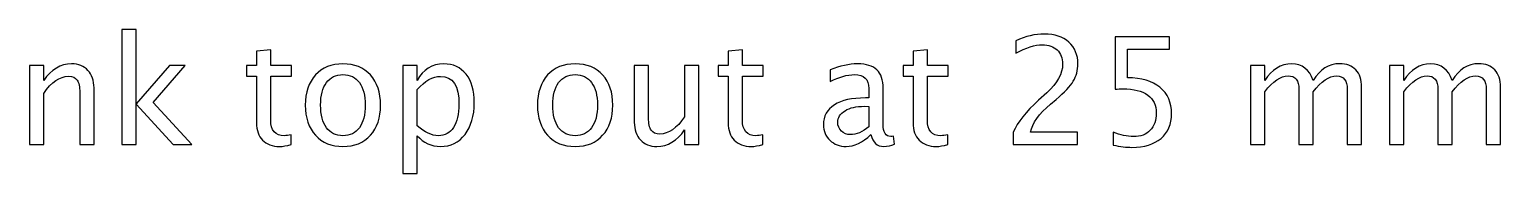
# Model space of a CAD drawing. Header units: centimetres. Extents: x -27.7 to 27.6, y -20.2 to 43.3.
# Drawn here: x 4.81 to 17.37, y 4.48 to 5.7 of the extents above; entities that cross this region are included whole.
import ezdxf

# ---------------------------------------------------------------- set-up
doc = ezdxf.new("R2010")
doc.units = ezdxf.units.CM
doc.header["$MEASUREMENT"] = 0
doc.layers.add('Layer 1', color=7, linetype='Continuous')

msp = doc.modelspace()

# ---------------------------------------------------------------- linework, layer by layer
at = {"layer": 'Layer 1'}
for points, knots in [([(5.60304, 4.72221), (5.60304, 4.72221), (5.60304, 5.70138), (5.60304, 5.70138), (5.60304, 5.70138), (5.60304, 5.70138), (5.72496, 5.70138), (5.72496, 5.70138), (5.72496, 5.70138), (5.72496, 5.70138), (5.72496, 5.06871), (5.72496, 5.06871), (5.72496, 5.06871), (5.72496, 5.06871), (6.01071, 5.39531), (6.01071, 5.39531), (6.01071, 5.39531), (6.01071, 5.39531), (6.14237, 5.39531), (6.14237, 5.39531), (6.14237, 5.39531), (6.14237, 5.39531), (5.86932, 5.0812), (5.86932, 5.0812), (5.86932, 5.0812), (5.86932, 5.0812), (6.19952, 4.72221), (6.19952, 4.72221), (6.19952, 4.72221), (6.19952, 4.72221), (6.04246, 4.72221), (6.04246, 4.72221), (6.04246, 4.72221), (6.04246, 4.72221), (5.72496, 5.06744), (5.72496, 5.06744), (5.72496, 5.06744), (5.72496, 5.06744), (5.72496, 4.72221), (5.72496, 4.72221), (5.72496, 4.72221), (5.72496, 4.72221), (5.60304, 4.72221), (5.60304, 4.72221)], [0, 0, 0, 0, 0.08333333, 0.08333333, 0.08333333, 0.08333333, 0.16666667, 0.16666667, 0.16666667, 0.16666667, 0.25, 0.25, 0.25, 0.25, 0.33333333, 0.33333333, 0.33333333, 0.33333333, 0.41666667, 0.41666667, 0.41666667, 0.41666667, 0.5, 0.5, 0.5, 0.5, 0.58333333, 0.58333333, 0.58333333, 0.58333333, 0.66666667, 0.66666667, 0.66666667, 0.66666667, 0.75, 0.75, 0.75, 0.75, 0.83333333, 0.83333333, 0.83333333, 0.83333333, 1, 1, 1, 1]), ([(13.2099, 4.72221), (13.2099, 4.72221), (13.2099, 4.82889), (13.2099, 4.82889), (13.2099, 4.82889), (13.24546, 4.91208), (13.31722, 5.00288), (13.42538, 5.10088), (13.42538, 5.10088), (13.42538, 5.10088), (13.49523, 5.16354), (13.49523, 5.16354), (13.49523, 5.16354), (13.58519, 5.24524), (13.63027, 5.3261), (13.63027, 5.40653), (13.63027, 5.40653), (13.63027, 5.45796), (13.61482, 5.49818), (13.58413, 5.5276), (13.58413, 5.5276), (13.55344, 5.55702), (13.51089, 5.57184), (13.45692, 5.57184), (13.45692, 5.57184), (13.39384, 5.57184), (13.31912, 5.54771), (13.23276, 5.49945), (13.23276, 5.49945), (13.23276, 5.49945), (13.23276, 5.60613), (13.23276, 5.60613), (13.23276, 5.60613), (13.31425, 5.64423), (13.39532, 5.66328), (13.47618, 5.66328), (13.47618, 5.66328), (13.56211, 5.66328), (13.63112, 5.64021), (13.68319, 5.59385), (13.68319, 5.59385), (13.73505, 5.5475), (13.76108, 5.48612), (13.76108, 5.40949), (13.76108, 5.40949), (13.76108, 5.35446), (13.74796, 5.30556), (13.72171, 5.26302), (13.72171, 5.26302), (13.69525, 5.22026), (13.64636, 5.16862), (13.5746, 5.10766), (13.5746, 5.10766), (13.5746, 5.10766), (13.5274, 5.06744), (13.5274, 5.06744), (13.5274, 5.06744), (13.42919, 4.98425), (13.37246, 4.90467), (13.35722, 4.82889), (13.35722, 4.82889), (13.35722, 4.82889), (13.75727, 4.82889), (13.75727, 4.82889), (13.75727, 4.82889), (13.75727, 4.82889), (13.75727, 4.72221), (13.75727, 4.72221), (13.75727, 4.72221), (13.75727, 4.72221), (13.2099, 4.72221), (13.2099, 4.72221)], [0, 0, 0, 0, 0.05263158, 0.05263158, 0.05263158, 0.05263158, 0.10526316, 0.10526316, 0.10526316, 0.10526316, 0.15789474, 0.15789474, 0.15789474, 0.15789474, 0.21052632, 0.21052632, 0.21052632, 0.21052632, 0.26315789, 0.26315789, 0.26315789, 0.26315789, 0.31578947, 0.31578947, 0.31578947, 0.31578947, 0.36842105, 0.36842105, 0.36842105, 0.36842105, 0.42105263, 0.42105263, 0.42105263, 0.42105263, 0.47368421, 0.47368421, 0.47368421, 0.47368421, 0.52631579, 0.52631579, 0.52631579, 0.52631579, 0.57894737, 0.57894737, 0.57894737, 0.57894737, 0.63157895, 0.63157895, 0.63157895, 0.63157895, 0.68421053, 0.68421053, 0.68421053, 0.68421053, 0.73684211, 0.73684211, 0.73684211, 0.73684211, 0.78947368, 0.78947368, 0.78947368, 0.78947368, 0.84210526, 0.84210526, 0.84210526, 0.84210526, 0.89473684, 0.89473684, 0.89473684, 0.89473684, 1, 1, 1, 1]), ([(7.04809, 4.72242), (7.01041, 4.71205), (6.97761, 4.70697), (6.94988, 4.70697), (6.94988, 4.70697), (6.88765, 4.70697), (6.83918, 4.72475), (6.80446, 4.76031), (6.80446, 4.76031), (6.76954, 4.79587), (6.75218, 4.84519), (6.75218, 4.90848), (6.75218, 4.90848), (6.75218, 4.90848), (6.75218, 5.30387), (6.75218, 5.30387), (6.75218, 5.30387), (6.75218, 5.30387), (6.66794, 5.30387), (6.66794, 5.30387), (6.66794, 5.30387), (6.66794, 5.30387), (6.66794, 5.39531), (6.66794, 5.39531), (6.66794, 5.39531), (6.66794, 5.39531), (6.75218, 5.39531), (6.75218, 5.39531), (6.75218, 5.39531), (6.75218, 5.39531), (6.75218, 5.51702), (6.75218, 5.51702), (6.75218, 5.51702), (6.75218, 5.51702), (6.8741, 5.52866), (6.8741, 5.52866), (6.8741, 5.52866), (6.8741, 5.52866), (6.8741, 5.39531), (6.8741, 5.39531), (6.8741, 5.39531), (6.8741, 5.39531), (7.05063, 5.39531), (7.05063, 5.39531), (7.05063, 5.39531), (7.05063, 5.39531), (7.05063, 5.30387), (7.05063, 5.30387), (7.05063, 5.30387), (7.05063, 5.30387), (6.8741, 5.30387), (6.8741, 5.30387), (6.8741, 5.30387), (6.8741, 5.30387), (6.8741, 4.93049), (6.8741, 4.93049), (6.8741, 4.93049), (6.8741, 4.84244), (6.91241, 4.79841), (6.98882, 4.79841), (6.98882, 4.79841), (7.00512, 4.79841), (7.02481, 4.80116), (7.04809, 4.80645), (7.04809, 4.80645), (7.04809, 4.80645), (7.04809, 4.72242), (7.04809, 4.72242)], [0, 0, 0, 0, 0.05555556, 0.05555556, 0.05555556, 0.05555556, 0.11111111, 0.11111111, 0.11111111, 0.11111111, 0.16666667, 0.16666667, 0.16666667, 0.16666667, 0.22222222, 0.22222222, 0.22222222, 0.22222222, 0.27777778, 0.27777778, 0.27777778, 0.27777778, 0.33333333, 0.33333333, 0.33333333, 0.33333333, 0.38888889, 0.38888889, 0.38888889, 0.38888889, 0.44444444, 0.44444444, 0.44444444, 0.44444444, 0.5, 0.5, 0.5, 0.5, 0.55555556, 0.55555556, 0.55555556, 0.55555556, 0.61111111, 0.61111111, 0.61111111, 0.61111111, 0.66666667, 0.66666667, 0.66666667, 0.66666667, 0.72222222, 0.72222222, 0.72222222, 0.72222222, 0.77777778, 0.77777778, 0.77777778, 0.77777778, 0.83333333, 0.83333333, 0.83333333, 0.83333333, 0.88888889, 0.88888889, 0.88888889, 0.88888889, 1, 1, 1, 1]), ([(11.07271, 4.72242), (11.03503, 4.71205), (11.00223, 4.70697), (10.9745, 4.70697), (10.9745, 4.70697), (10.91227, 4.70697), (10.8638, 4.72475), (10.82908, 4.76031), (10.82908, 4.76031), (10.79416, 4.79587), (10.7768, 4.84519), (10.7768, 4.90848), (10.7768, 4.90848), (10.7768, 4.90848), (10.7768, 5.30387), (10.7768, 5.30387), (10.7768, 5.30387), (10.7768, 5.30387), (10.69256, 5.30387), (10.69256, 5.30387), (10.69256, 5.30387), (10.69256, 5.30387), (10.69256, 5.39531), (10.69256, 5.39531), (10.69256, 5.39531), (10.69256, 5.39531), (10.7768, 5.39531), (10.7768, 5.39531), (10.7768, 5.39531), (10.7768, 5.39531), (10.7768, 5.51702), (10.7768, 5.51702), (10.7768, 5.51702), (10.7768, 5.51702), (10.89872, 5.52866), (10.89872, 5.52866), (10.89872, 5.52866), (10.89872, 5.52866), (10.89872, 5.39531), (10.89872, 5.39531), (10.89872, 5.39531), (10.89872, 5.39531), (11.07525, 5.39531), (11.07525, 5.39531), (11.07525, 5.39531), (11.07525, 5.39531), (11.07525, 5.30387), (11.07525, 5.30387), (11.07525, 5.30387), (11.07525, 5.30387), (10.89872, 5.30387), (10.89872, 5.30387), (10.89872, 5.30387), (10.89872, 5.30387), (10.89872, 4.93049), (10.89872, 4.93049), (10.89872, 4.93049), (10.89872, 4.84244), (10.93703, 4.79841), (11.01344, 4.79841), (11.01344, 4.79841), (11.02974, 4.79841), (11.04943, 4.80116), (11.07271, 4.80645), (11.07271, 4.80645), (11.07271, 4.80645), (11.07271, 4.72242), (11.07271, 4.72242)], [0, 0, 0, 0, 0.05555556, 0.05555556, 0.05555556, 0.05555556, 0.11111111, 0.11111111, 0.11111111, 0.11111111, 0.16666667, 0.16666667, 0.16666667, 0.16666667, 0.22222222, 0.22222222, 0.22222222, 0.22222222, 0.27777778, 0.27777778, 0.27777778, 0.27777778, 0.33333333, 0.33333333, 0.33333333, 0.33333333, 0.38888889, 0.38888889, 0.38888889, 0.38888889, 0.44444444, 0.44444444, 0.44444444, 0.44444444, 0.5, 0.5, 0.5, 0.5, 0.55555556, 0.55555556, 0.55555556, 0.55555556, 0.61111111, 0.61111111, 0.61111111, 0.61111111, 0.66666667, 0.66666667, 0.66666667, 0.66666667, 0.72222222, 0.72222222, 0.72222222, 0.72222222, 0.77777778, 0.77777778, 0.77777778, 0.77777778, 0.83333333, 0.83333333, 0.83333333, 0.83333333, 0.88888889, 0.88888889, 0.88888889, 0.88888889, 1, 1, 1, 1]), ([(12.65068, 4.72242), (12.613, 4.71205), (12.5802, 4.70697), (12.55247, 4.70697), (12.55247, 4.70697), (12.49024, 4.70697), (12.44177, 4.72475), (12.40705, 4.76031), (12.40705, 4.76031), (12.37213, 4.79587), (12.35477, 4.84519), (12.35477, 4.90848), (12.35477, 4.90848), (12.35477, 4.90848), (12.35477, 5.30387), (12.35477, 5.30387), (12.35477, 5.30387), (12.35477, 5.30387), (12.27053, 5.30387), (12.27053, 5.30387), (12.27053, 5.30387), (12.27053, 5.30387), (12.27053, 5.39531), (12.27053, 5.39531), (12.27053, 5.39531), (12.27053, 5.39531), (12.35477, 5.39531), (12.35477, 5.39531), (12.35477, 5.39531), (12.35477, 5.39531), (12.35477, 5.51702), (12.35477, 5.51702), (12.35477, 5.51702), (12.35477, 5.51702), (12.47669, 5.52866), (12.47669, 5.52866), (12.47669, 5.52866), (12.47669, 5.52866), (12.47669, 5.39531), (12.47669, 5.39531), (12.47669, 5.39531), (12.47669, 5.39531), (12.65322, 5.39531), (12.65322, 5.39531), (12.65322, 5.39531), (12.65322, 5.39531), (12.65322, 5.30387), (12.65322, 5.30387), (12.65322, 5.30387), (12.65322, 5.30387), (12.47669, 5.30387), (12.47669, 5.30387), (12.47669, 5.30387), (12.47669, 5.30387), (12.47669, 4.93049), (12.47669, 4.93049), (12.47669, 4.93049), (12.47669, 4.84244), (12.515, 4.79841), (12.59141, 4.79841), (12.59141, 4.79841), (12.60771, 4.79841), (12.6274, 4.80116), (12.65068, 4.80645), (12.65068, 4.80645), (12.65068, 4.80645), (12.65068, 4.72242), (12.65068, 4.72242)], [0, 0, 0, 0, 0.05555556, 0.05555556, 0.05555556, 0.05555556, 0.11111111, 0.11111111, 0.11111111, 0.11111111, 0.16666667, 0.16666667, 0.16666667, 0.16666667, 0.22222222, 0.22222222, 0.22222222, 0.22222222, 0.27777778, 0.27777778, 0.27777778, 0.27777778, 0.33333333, 0.33333333, 0.33333333, 0.33333333, 0.38888889, 0.38888889, 0.38888889, 0.38888889, 0.44444444, 0.44444444, 0.44444444, 0.44444444, 0.5, 0.5, 0.5, 0.5, 0.55555556, 0.55555556, 0.55555556, 0.55555556, 0.61111111, 0.61111111, 0.61111111, 0.61111111, 0.66666667, 0.66666667, 0.66666667, 0.66666667, 0.72222222, 0.72222222, 0.72222222, 0.72222222, 0.77777778, 0.77777778, 0.77777778, 0.77777778, 0.83333333, 0.83333333, 0.83333333, 0.83333333, 0.88888889, 0.88888889, 0.88888889, 0.88888889, 1, 1, 1, 1]), ([(14.06249, 4.7184), (14.06249, 4.7184), (14.06249, 4.82762), (14.06249, 4.82762), (14.06249, 4.82762), (14.12324, 4.80307), (14.18081, 4.79079), (14.23585, 4.79079), (14.23585, 4.79079), (14.29596, 4.79079), (14.34337, 4.80857), (14.37787, 4.84413), (14.37787, 4.84413), (14.41238, 4.87969), (14.42952, 4.92859), (14.42952, 4.99082), (14.42952, 4.99082), (14.42952, 5.0577), (14.40518, 5.10893), (14.3565, 5.14427), (14.3565, 5.14427), (14.30781, 5.17962), (14.23733, 5.19719), (14.14525, 5.19719), (14.14525, 5.19719), (14.12387, 5.19719), (14.10123, 5.19571), (14.07773, 5.19275), (14.07773, 5.19275), (14.07773, 5.19275), (14.07773, 5.64042), (14.07773, 5.64042), (14.07773, 5.64042), (14.07773, 5.64042), (14.54255, 5.64042), (14.54255, 5.64042), (14.54255, 5.64042), (14.54255, 5.64042), (14.54255, 5.53374), (14.54255, 5.53374), (14.54255, 5.53374), (14.54255, 5.53374), (14.18441, 5.53374), (14.18441, 5.53374), (14.18441, 5.53374), (14.18441, 5.53374), (14.18441, 5.29117), (14.18441, 5.29117), (14.18441, 5.29117), (14.30252, 5.29117), (14.3946, 5.26408), (14.46085, 5.20989), (14.46085, 5.20989), (14.5271, 5.15592), (14.56033, 5.08099), (14.56033, 4.9851), (14.56033, 4.9851), (14.56033, 4.89578), (14.53027, 4.82593), (14.47016, 4.77534), (14.47016, 4.77534), (14.41005, 4.72475), (14.32707, 4.69935), (14.22124, 4.69935), (14.22124, 4.69935), (14.17404, 4.69935), (14.12112, 4.7057), (14.06249, 4.7184)], [0, 0, 0, 0, 0.05555556, 0.05555556, 0.05555556, 0.05555556, 0.11111111, 0.11111111, 0.11111111, 0.11111111, 0.16666667, 0.16666667, 0.16666667, 0.16666667, 0.22222222, 0.22222222, 0.22222222, 0.22222222, 0.27777778, 0.27777778, 0.27777778, 0.27777778, 0.33333333, 0.33333333, 0.33333333, 0.33333333, 0.38888889, 0.38888889, 0.38888889, 0.38888889, 0.44444444, 0.44444444, 0.44444444, 0.44444444, 0.5, 0.5, 0.5, 0.5, 0.55555556, 0.55555556, 0.55555556, 0.55555556, 0.61111111, 0.61111111, 0.61111111, 0.61111111, 0.66666667, 0.66666667, 0.66666667, 0.66666667, 0.72222222, 0.72222222, 0.72222222, 0.72222222, 0.77777778, 0.77777778, 0.77777778, 0.77777778, 0.83333333, 0.83333333, 0.83333333, 0.83333333, 0.88888889, 0.88888889, 0.88888889, 0.88888889, 1, 1, 1, 1]), ([(4.81479, 4.72221), (4.81479, 4.72221), (4.81479, 5.39531), (4.81479, 5.39531), (4.81479, 5.39531), (4.81479, 5.39531), (4.93671, 5.39531), (4.93671, 5.39531), (4.93671, 5.39531), (4.93671, 5.39531), (4.93671, 5.2681), (4.93671, 5.2681), (4.93671, 5.2681), (5.00127, 5.36229), (5.08043, 5.40928), (5.17399, 5.40928), (5.17399, 5.40928), (5.23283, 5.40928), (5.27961, 5.39087), (5.31411, 5.35382), (5.31411, 5.35382), (5.34861, 5.31699), (5.36597, 5.26725), (5.36597, 5.20502), (5.36597, 5.20502), (5.36597, 5.20502), (5.36597, 4.72221), (5.36597, 4.72221), (5.36597, 4.72221), (5.36597, 4.72221), (5.24405, 4.72221), (5.24405, 4.72221), (5.24405, 4.72221), (5.24405, 4.72221), (5.24405, 5.16523), (5.24405, 5.16523), (5.24405, 5.16523), (5.24405, 5.21518), (5.23664, 5.25074), (5.22204, 5.27191), (5.22204, 5.27191), (5.20722, 5.29329), (5.18288, 5.30387), (5.1488, 5.30387), (5.1488, 5.30387), (5.07387, 5.30387), (5.00317, 5.25498), (4.93671, 5.15719), (4.93671, 5.15719), (4.93671, 5.15719), (4.93671, 4.72221), (4.93671, 4.72221), (4.93671, 4.72221), (4.93671, 4.72221), (4.81479, 4.72221), (4.81479, 4.72221)], [0, 0, 0, 0, 0.06666667, 0.06666667, 0.06666667, 0.06666667, 0.13333333, 0.13333333, 0.13333333, 0.13333333, 0.2, 0.2, 0.2, 0.2, 0.26666667, 0.26666667, 0.26666667, 0.26666667, 0.33333333, 0.33333333, 0.33333333, 0.33333333, 0.4, 0.4, 0.4, 0.4, 0.46666667, 0.46666667, 0.46666667, 0.46666667, 0.53333333, 0.53333333, 0.53333333, 0.53333333, 0.6, 0.6, 0.6, 0.6, 0.66666667, 0.66666667, 0.66666667, 0.66666667, 0.73333333, 0.73333333, 0.73333333, 0.73333333, 0.8, 0.8, 0.8, 0.8, 0.86666667, 0.86666667, 0.86666667, 0.86666667, 1, 1, 1, 1]), ([(7.49005, 4.70697), (7.3912, 4.70697), (7.31289, 4.73851), (7.25531, 4.80159), (7.25531, 4.80159), (7.19753, 4.86466), (7.16874, 4.95039), (7.16874, 5.05855), (7.16874, 5.05855), (7.16874, 5.1665), (7.19753, 5.25201), (7.25531, 5.31488), (7.25531, 5.31488), (7.31289, 5.37774), (7.3912, 5.40928), (7.49005, 5.40928), (7.49005, 5.40928), (7.5889, 5.40928), (7.66722, 5.37774), (7.72479, 5.31488), (7.72479, 5.31488), (7.78257, 5.25201), (7.81136, 5.1665), (7.81136, 5.05855), (7.81136, 5.05855), (7.81136, 4.95039), (7.78257, 4.86466), (7.72479, 4.80159), (7.72479, 4.80159), (7.66722, 4.73851), (7.5889, 4.70697), (7.49005, 4.70697)], [0, 0, 0, 0, 0.11111111, 0.11111111, 0.11111111, 0.11111111, 0.22222222, 0.22222222, 0.22222222, 0.22222222, 0.33333333, 0.33333333, 0.33333333, 0.33333333, 0.44444444, 0.44444444, 0.44444444, 0.44444444, 0.55555556, 0.55555556, 0.55555556, 0.55555556, 0.66666667, 0.66666667, 0.66666667, 0.66666667, 0.77777778, 0.77777778, 0.77777778, 0.77777778, 1, 1, 1, 1]), ([(8.00228, 4.4771), (8.00228, 4.4771), (8.00228, 5.39531), (8.00228, 5.39531), (8.00228, 5.39531), (8.00228, 5.39531), (8.1242, 5.39531), (8.1242, 5.39531), (8.1242, 5.39531), (8.1242, 5.39531), (8.1242, 5.2681), (8.1242, 5.2681), (8.1242, 5.2681), (8.17415, 5.36229), (8.2493, 5.40928), (8.34941, 5.40928), (8.34941, 5.40928), (8.43048, 5.40928), (8.49419, 5.37986), (8.54076, 5.3208), (8.54076, 5.3208), (8.58733, 5.26175), (8.61061, 5.1811), (8.61061, 5.07887), (8.61061, 5.07887), (8.61061, 4.96753), (8.58415, 4.87757), (8.53145, 4.80942), (8.53145, 4.80942), (8.47874, 4.74105), (8.40932, 4.70697), (8.32338, 4.70697), (8.32338, 4.70697), (8.24358, 4.70697), (8.17712, 4.73745), (8.1242, 4.79862), (8.1242, 4.79862), (8.1242, 4.79862), (8.1242, 4.4771), (8.1242, 4.4771), (8.1242, 4.4771), (8.1242, 4.4771), (8.00228, 4.4771), (8.00228, 4.4771)], [0, 0, 0, 0, 0.08333333, 0.08333333, 0.08333333, 0.08333333, 0.16666667, 0.16666667, 0.16666667, 0.16666667, 0.25, 0.25, 0.25, 0.25, 0.33333333, 0.33333333, 0.33333333, 0.33333333, 0.41666667, 0.41666667, 0.41666667, 0.41666667, 0.5, 0.5, 0.5, 0.5, 0.58333333, 0.58333333, 0.58333333, 0.58333333, 0.66666667, 0.66666667, 0.66666667, 0.66666667, 0.75, 0.75, 0.75, 0.75, 0.83333333, 0.83333333, 0.83333333, 0.83333333, 1, 1, 1, 1]), ([(9.47124, 4.70697), (9.37239, 4.70697), (9.29408, 4.73851), (9.2365, 4.80159), (9.2365, 4.80159), (9.17872, 4.86466), (9.14993, 4.95039), (9.14993, 5.05855), (9.14993, 5.05855), (9.14993, 5.1665), (9.17872, 5.25201), (9.2365, 5.31488), (9.2365, 5.31488), (9.29408, 5.37774), (9.37239, 5.40928), (9.47124, 5.40928), (9.47124, 5.40928), (9.57009, 5.40928), (9.64841, 5.37774), (9.70598, 5.31488), (9.70598, 5.31488), (9.76376, 5.25201), (9.79255, 5.1665), (9.79255, 5.05855), (9.79255, 5.05855), (9.79255, 4.95039), (9.76376, 4.86466), (9.70598, 4.80159), (9.70598, 4.80159), (9.64841, 4.73851), (9.57009, 4.70697), (9.47124, 4.70697)], [0, 0, 0, 0, 0.11111111, 0.11111111, 0.11111111, 0.11111111, 0.22222222, 0.22222222, 0.22222222, 0.22222222, 0.33333333, 0.33333333, 0.33333333, 0.33333333, 0.44444444, 0.44444444, 0.44444444, 0.44444444, 0.55555556, 0.55555556, 0.55555556, 0.55555556, 0.66666667, 0.66666667, 0.66666667, 0.66666667, 0.77777778, 0.77777778, 0.77777778, 0.77777778, 1, 1, 1, 1]), ([(11.99536, 4.80794), (11.92213, 4.74063), (11.85164, 4.70697), (11.78391, 4.70697), (11.78391, 4.70697), (11.72824, 4.70697), (11.68188, 4.72433), (11.64527, 4.75925), (11.64527, 4.75925), (11.60844, 4.79418), (11.59002, 4.8382), (11.59002, 4.89133), (11.59002, 4.89133), (11.59002, 4.96478), (11.62092, 5.0213), (11.68273, 5.06067), (11.68273, 5.06067), (11.74454, 5.10004), (11.83323, 5.11972), (11.9488, 5.11972), (11.9488, 5.11972), (11.9488, 5.11972), (11.97737, 5.11972), (11.97737, 5.11972), (11.97737, 5.11972), (11.97737, 5.11972), (11.97737, 5.20079), (11.97737, 5.20079), (11.97737, 5.20079), (11.97737, 5.27889), (11.93673, 5.31784), (11.85524, 5.31784), (11.85524, 5.31784), (11.79216, 5.31784), (11.72316, 5.29794), (11.64844, 5.25815), (11.64844, 5.25815), (11.64844, 5.25815), (11.64844, 5.35848), (11.64844, 5.35848), (11.64844, 5.35848), (11.73057, 5.39235), (11.80804, 5.40928), (11.88064, 5.40928), (11.88064, 5.40928), (11.95536, 5.40928), (12.0106, 5.39235), (12.04595, 5.35827), (12.04595, 5.35827), (12.08151, 5.32419), (12.09929, 5.2717), (12.09929, 5.20079), (12.09929, 5.20079), (12.09929, 5.20079), (12.09929, 4.89662), (12.09929, 4.89662), (12.09929, 4.89662), (12.09929, 4.82699), (12.12067, 4.79206), (12.16364, 4.79206), (12.16364, 4.79206), (12.16893, 4.79206), (12.17676, 4.79291), (12.18713, 4.7946), (12.18713, 4.7946), (12.18713, 4.7946), (12.19581, 4.72687), (12.19581, 4.72687), (12.19581, 4.72687), (12.16808, 4.71353), (12.1376, 4.70697), (12.10416, 4.70697), (12.10416, 4.70697), (12.04722, 4.70697), (12.01103, 4.74063), (11.99536, 4.80794)], [0, 0, 0, 0, 0.05, 0.05, 0.05, 0.05, 0.1, 0.1, 0.1, 0.1, 0.15, 0.15, 0.15, 0.15, 0.2, 0.2, 0.2, 0.2, 0.25, 0.25, 0.25, 0.25, 0.3, 0.3, 0.3, 0.3, 0.35, 0.35, 0.35, 0.35, 0.4, 0.4, 0.4, 0.4, 0.45, 0.45, 0.45, 0.45, 0.5, 0.5, 0.5, 0.5, 0.55, 0.55, 0.55, 0.55, 0.6, 0.6, 0.6, 0.6, 0.65, 0.65, 0.65, 0.65, 0.7, 0.7, 0.7, 0.7, 0.75, 0.75, 0.75, 0.75, 0.8, 0.8, 0.8, 0.8, 0.85, 0.85, 0.85, 0.85, 0.9, 0.9, 0.9, 0.9, 1, 1, 1, 1]), ([(15.23427, 4.72221), (15.23427, 4.72221), (15.23427, 5.39531), (15.23427, 5.39531), (15.23427, 5.39531), (15.23427, 5.39531), (15.35619, 5.39531), (15.35619, 5.39531), (15.35619, 5.39531), (15.35619, 5.39531), (15.35619, 5.2681), (15.35619, 5.2681), (15.35619, 5.2681), (15.41567, 5.36229), (15.49187, 5.40928), (15.58521, 5.40928), (15.58521, 5.40928), (15.67517, 5.40928), (15.73634, 5.36229), (15.76894, 5.2681), (15.76894, 5.2681), (15.82673, 5.36314), (15.90208, 5.41055), (15.99458, 5.41055), (15.99458, 5.41055), (16.05363, 5.41055), (16.09956, 5.39319), (16.13237, 5.35827), (16.13237, 5.35827), (16.16518, 5.32334), (16.18169, 5.27445), (16.18169, 5.21158), (16.18169, 5.21158), (16.18169, 5.21158), (16.18169, 4.72221), (16.18169, 4.72221), (16.18169, 4.72221), (16.18169, 4.72221), (16.05977, 4.72221), (16.05977, 4.72221), (16.05977, 4.72221), (16.05977, 4.72221), (16.05977, 5.19148), (16.05977, 5.19148), (16.05977, 5.19148), (16.05977, 5.2681), (16.02929, 5.30641), (15.96833, 5.30641), (15.96833, 5.30641), (15.90504, 5.30641), (15.83858, 5.26175), (15.76894, 5.17221), (15.76894, 5.17221), (15.76894, 5.17221), (15.76894, 4.72221), (15.76894, 4.72221), (15.76894, 4.72221), (15.76894, 4.72221), (15.64702, 4.72221), (15.64702, 4.72221), (15.64702, 4.72221), (15.64702, 4.72221), (15.64702, 5.1919), (15.64702, 5.1919), (15.64702, 5.1919), (15.64702, 5.26916), (15.61612, 5.30768), (15.5541, 5.30768), (15.5541, 5.30768), (15.4925, 5.30768), (15.42646, 5.26281), (15.35619, 5.17285), (15.35619, 5.17285), (15.35619, 5.17285), (15.35619, 4.72221), (15.35619, 4.72221), (15.35619, 4.72221), (15.35619, 4.72221), (15.23427, 4.72221), (15.23427, 4.72221)], [0, 0, 0, 0, 0.04761905, 0.04761905, 0.04761905, 0.04761905, 0.0952381, 0.0952381, 0.0952381, 0.0952381, 0.14285714, 0.14285714, 0.14285714, 0.14285714, 0.19047619, 0.19047619, 0.19047619, 0.19047619, 0.23809524, 0.23809524, 0.23809524, 0.23809524, 0.28571429, 0.28571429, 0.28571429, 0.28571429, 0.33333333, 0.33333333, 0.33333333, 0.33333333, 0.38095238, 0.38095238, 0.38095238, 0.38095238, 0.42857143, 0.42857143, 0.42857143, 0.42857143, 0.47619048, 0.47619048, 0.47619048, 0.47619048, 0.52380952, 0.52380952, 0.52380952, 0.52380952, 0.57142857, 0.57142857, 0.57142857, 0.57142857, 0.61904762, 0.61904762, 0.61904762, 0.61904762, 0.66666667, 0.66666667, 0.66666667, 0.66666667, 0.71428571, 0.71428571, 0.71428571, 0.71428571, 0.76190476, 0.76190476, 0.76190476, 0.76190476, 0.80952381, 0.80952381, 0.80952381, 0.80952381, 0.85714286, 0.85714286, 0.85714286, 0.85714286, 0.9047619, 0.9047619, 0.9047619, 0.9047619, 1, 1, 1, 1]), ([(16.42003, 4.72221), (16.42003, 4.72221), (16.42003, 5.39531), (16.42003, 5.39531), (16.42003, 5.39531), (16.42003, 5.39531), (16.54195, 5.39531), (16.54195, 5.39531), (16.54195, 5.39531), (16.54195, 5.39531), (16.54195, 5.2681), (16.54195, 5.2681), (16.54195, 5.2681), (16.60143, 5.36229), (16.67763, 5.40928), (16.77097, 5.40928), (16.77097, 5.40928), (16.86093, 5.40928), (16.9221, 5.36229), (16.9547, 5.2681), (16.9547, 5.2681), (17.01249, 5.36314), (17.08784, 5.41055), (17.18034, 5.41055), (17.18034, 5.41055), (17.23939, 5.41055), (17.28532, 5.39319), (17.31813, 5.35827), (17.31813, 5.35827), (17.35094, 5.32334), (17.36745, 5.27445), (17.36745, 5.21158), (17.36745, 5.21158), (17.36745, 5.21158), (17.36745, 4.72221), (17.36745, 4.72221), (17.36745, 4.72221), (17.36745, 4.72221), (17.24553, 4.72221), (17.24553, 4.72221), (17.24553, 4.72221), (17.24553, 4.72221), (17.24553, 5.19148), (17.24553, 5.19148), (17.24553, 5.19148), (17.24553, 5.2681), (17.21505, 5.30641), (17.15409, 5.30641), (17.15409, 5.30641), (17.0908, 5.30641), (17.02434, 5.26175), (16.9547, 5.17221), (16.9547, 5.17221), (16.9547, 5.17221), (16.9547, 4.72221), (16.9547, 4.72221), (16.9547, 4.72221), (16.9547, 4.72221), (16.83278, 4.72221), (16.83278, 4.72221), (16.83278, 4.72221), (16.83278, 4.72221), (16.83278, 5.1919), (16.83278, 5.1919), (16.83278, 5.1919), (16.83278, 5.26916), (16.80188, 5.30768), (16.73986, 5.30768), (16.73986, 5.30768), (16.67826, 5.30768), (16.61222, 5.26281), (16.54195, 5.17285), (16.54195, 5.17285), (16.54195, 5.17285), (16.54195, 4.72221), (16.54195, 4.72221), (16.54195, 4.72221), (16.54195, 4.72221), (16.42003, 4.72221), (16.42003, 4.72221)], [0, 0, 0, 0, 0.04761905, 0.04761905, 0.04761905, 0.04761905, 0.0952381, 0.0952381, 0.0952381, 0.0952381, 0.14285714, 0.14285714, 0.14285714, 0.14285714, 0.19047619, 0.19047619, 0.19047619, 0.19047619, 0.23809524, 0.23809524, 0.23809524, 0.23809524, 0.28571429, 0.28571429, 0.28571429, 0.28571429, 0.33333333, 0.33333333, 0.33333333, 0.33333333, 0.38095238, 0.38095238, 0.38095238, 0.38095238, 0.42857143, 0.42857143, 0.42857143, 0.42857143, 0.47619048, 0.47619048, 0.47619048, 0.47619048, 0.52380952, 0.52380952, 0.52380952, 0.52380952, 0.57142857, 0.57142857, 0.57142857, 0.57142857, 0.61904762, 0.61904762, 0.61904762, 0.61904762, 0.66666667, 0.66666667, 0.66666667, 0.66666667, 0.71428571, 0.71428571, 0.71428571, 0.71428571, 0.76190476, 0.76190476, 0.76190476, 0.76190476, 0.80952381, 0.80952381, 0.80952381, 0.80952381, 0.85714286, 0.85714286, 0.85714286, 0.85714286, 0.9047619, 0.9047619, 0.9047619, 0.9047619, 1, 1, 1, 1]), ([(7.48984, 4.79841), (7.55016, 4.79841), (7.59715, 4.82106), (7.6306, 4.86657), (7.6306, 4.86657), (7.66383, 4.91186), (7.68055, 4.976), (7.68055, 5.05855), (7.68055, 5.05855), (7.68055, 5.14089), (7.66383, 5.20481), (7.6306, 5.25011), (7.6306, 5.25011), (7.59715, 5.29519), (7.55016, 5.31784), (7.48984, 5.31784), (7.48984, 5.31784), (7.4293, 5.31784), (7.38231, 5.29519), (7.34929, 5.25011), (7.34929, 5.25011), (7.31606, 5.20481), (7.29955, 5.14089), (7.29955, 5.05855), (7.29955, 5.05855), (7.29955, 4.976), (7.31606, 4.91186), (7.34929, 4.86657), (7.34929, 4.86657), (7.38231, 4.82106), (7.4293, 4.79841), (7.48984, 4.79841)], [0, 0, 0, 0, 0.11111111, 0.11111111, 0.11111111, 0.11111111, 0.22222222, 0.22222222, 0.22222222, 0.22222222, 0.33333333, 0.33333333, 0.33333333, 0.33333333, 0.44444444, 0.44444444, 0.44444444, 0.44444444, 0.55555556, 0.55555556, 0.55555556, 0.55555556, 0.66666667, 0.66666667, 0.66666667, 0.66666667, 0.77777778, 0.77777778, 0.77777778, 0.77777778, 1, 1, 1, 1]), ([(8.1242, 4.88265), (8.18707, 4.82656), (8.24697, 4.79841), (8.30391, 4.79841), (8.30391, 4.79841), (8.36, 4.79841), (8.40339, 4.82191), (8.43387, 4.86868), (8.43387, 4.86868), (8.46456, 4.91546), (8.4798, 4.98129), (8.4798, 5.06638), (8.4798, 5.06638), (8.4798, 5.22386), (8.42773, 5.3026), (8.32359, 5.3026), (8.32359, 5.3026), (8.25543, 5.3026), (8.18897, 5.26577), (8.1242, 5.1919), (8.1242, 5.1919), (8.1242, 5.1919), (8.1242, 4.88265), (8.1242, 4.88265)], [0, 0, 0, 0, 0.14285714, 0.14285714, 0.14285714, 0.14285714, 0.28571429, 0.28571429, 0.28571429, 0.28571429, 0.42857143, 0.42857143, 0.42857143, 0.42857143, 0.57142857, 0.57142857, 0.57142857, 0.57142857, 0.71428571, 0.71428571, 0.71428571, 0.71428571, 1, 1, 1, 1]), ([(9.47103, 4.79841), (9.53135, 4.79841), (9.57834, 4.82106), (9.61179, 4.86657), (9.61179, 4.86657), (9.64502, 4.91186), (9.66174, 4.976), (9.66174, 5.05855), (9.66174, 5.05855), (9.66174, 5.14089), (9.64502, 5.20481), (9.61179, 5.25011), (9.61179, 5.25011), (9.57834, 5.29519), (9.53135, 5.31784), (9.47103, 5.31784), (9.47103, 5.31784), (9.41049, 5.31784), (9.3635, 5.29519), (9.33048, 5.25011), (9.33048, 5.25011), (9.29725, 5.20481), (9.28074, 5.14089), (9.28074, 5.05855), (9.28074, 5.05855), (9.28074, 4.976), (9.29725, 4.91186), (9.33048, 4.86657), (9.33048, 4.86657), (9.3635, 4.82106), (9.41049, 4.79841), (9.47103, 4.79841)], [0, 0, 0, 0, 0.11111111, 0.11111111, 0.11111111, 0.11111111, 0.22222222, 0.22222222, 0.22222222, 0.22222222, 0.33333333, 0.33333333, 0.33333333, 0.33333333, 0.44444444, 0.44444444, 0.44444444, 0.44444444, 0.55555556, 0.55555556, 0.55555556, 0.55555556, 0.66666667, 0.66666667, 0.66666667, 0.66666667, 0.77777778, 0.77777778, 0.77777778, 0.77777778, 1, 1, 1, 1]), ([(10.40511, 4.72221), (10.40511, 4.72221), (10.40511, 4.84879), (10.40511, 4.84879), (10.40511, 4.84879), (10.34013, 4.75417), (10.26118, 4.70697), (10.16847, 4.70697), (10.16847, 4.70697), (10.10962, 4.70697), (10.06285, 4.72539), (10.02813, 4.76243), (10.02813, 4.76243), (9.99321, 4.79947), (9.97585, 4.84921), (9.97585, 4.91208), (9.97585, 4.91208), (9.97585, 4.91208), (9.97585, 5.39531), (9.97585, 5.39531), (9.97585, 5.39531), (9.97585, 5.39531), (10.09777, 5.39531), (10.09777, 5.39531), (10.09777, 5.39531), (10.09777, 5.39531), (10.09777, 4.95187), (10.09777, 4.95187), (10.09777, 4.95187), (10.09777, 4.90128), (10.10518, 4.86551), (10.11978, 4.84434), (10.11978, 4.84434), (10.1346, 4.82296), (10.15915, 4.81238), (10.19366, 4.81238), (10.19366, 4.81238), (10.26816, 4.81238), (10.33886, 4.86128), (10.40511, 4.95928), (10.40511, 4.95928), (10.40511, 4.95928), (10.40511, 5.39531), (10.40511, 5.39531), (10.40511, 5.39531), (10.40511, 5.39531), (10.52703, 5.39531), (10.52703, 5.39531), (10.52703, 5.39531), (10.52703, 5.39531), (10.52703, 4.72221), (10.52703, 4.72221), (10.52703, 4.72221), (10.52703, 4.72221), (10.40511, 4.72221), (10.40511, 4.72221)], [0, 0, 0, 0, 0.06666667, 0.06666667, 0.06666667, 0.06666667, 0.13333333, 0.13333333, 0.13333333, 0.13333333, 0.2, 0.2, 0.2, 0.2, 0.26666667, 0.26666667, 0.26666667, 0.26666667, 0.33333333, 0.33333333, 0.33333333, 0.33333333, 0.4, 0.4, 0.4, 0.4, 0.46666667, 0.46666667, 0.46666667, 0.46666667, 0.53333333, 0.53333333, 0.53333333, 0.53333333, 0.6, 0.6, 0.6, 0.6, 0.66666667, 0.66666667, 0.66666667, 0.66666667, 0.73333333, 0.73333333, 0.73333333, 0.73333333, 0.8, 0.8, 0.8, 0.8, 0.86666667, 0.86666667, 0.86666667, 0.86666667, 1, 1, 1, 1]), ([(11.97737, 4.8744), (11.97737, 4.8744), (11.97737, 5.04733), (11.97737, 5.04733), (11.97737, 5.04733), (11.97737, 5.04733), (11.93821, 5.0486), (11.93821, 5.0486), (11.93821, 5.0486), (11.87048, 5.0486), (11.81587, 5.03611), (11.77417, 5.01114), (11.77417, 5.01114), (11.73268, 4.98595), (11.71194, 4.95272), (11.71194, 4.91123), (11.71194, 4.91123), (11.71194, 4.88223), (11.72231, 4.85768), (11.74284, 4.83757), (11.74284, 4.83757), (11.76359, 4.81746), (11.78878, 4.8073), (11.81862, 4.8073), (11.81862, 4.8073), (11.86942, 4.8073), (11.92234, 4.82974), (11.97737, 4.8744)], [0, 0, 0, 0, 0.125, 0.125, 0.125, 0.125, 0.25, 0.25, 0.25, 0.25, 0.375, 0.375, 0.375, 0.375, 0.5, 0.5, 0.5, 0.5, 0.625, 0.625, 0.625, 0.625, 0.75, 0.75, 0.75, 0.75, 1, 1, 1, 1])]:
    msp.add_open_spline(points, degree=3, knots=knots, dxfattribs=at)

doc.saveas('drawing.dxf')
